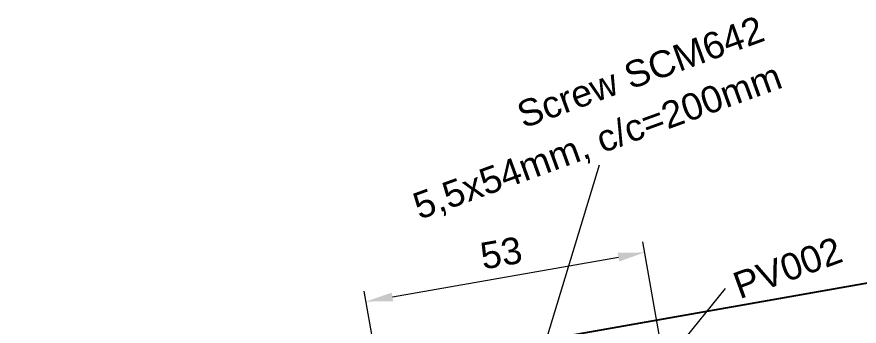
# Model space of a CAD drawing. Header units: millimetres. Extents: x 22319 to 27873, y 35287 to 39437.
# Drawn here: x 24376.7 to 24534.6, y 38620.5 to 38678.5 of the extents above; entities that cross this region are included whole.
import ezdxf

# ---------------------------------------------------------------- set-up
doc = ezdxf.new("R2010")
doc.units = ezdxf.units.MM
doc.header["$LTSCALE"] = 0.5
doc.layers.add('AM_5', color=3, linetype='Continuous', lineweight=18)
doc.layers.add('AM_6', color=2, linetype='Continuous', lineweight=20)
doc.layers.add('PROFILE_PO', color=2, linetype='Continuous')
doc.styles.add('Border', font='ARIAL.TTF')
doc.styles.get("Standard").update_dxf_attribs({"font": 'ARIAL.TTF'})
doc.dimstyles.new('SBS_DIN$0', dxfattribs={"dimscale": 2, "dimtxt": 2.5, "dimasz": 2.5, "dimexe": 1, "dimexo": 1, "dimgap": 1, "dimtad": 1, "dimrnd": 0.5, "dimdsep": 46, "dimtxsty": 'Standard', "dimcen": 0, "dimclrd": 256, "dimclre": 256, "dimclrt": 2, "dimadec": 0, "dimazin": 2, "dimtp": 0.1, "dimtm": 0.1, "dimtfac": 0.71, "dimtofl": 0, "dimtmove": 0, "dimatfit": 3, "dimfxl": 0, "dimlwd": -1, "dimlwe": -1, "dimarcsym": 0})

# ---------------------------------------------------------------- blocks, each defined once
blk = doc.blocks.new('*D473')
at = {"layer": 'AM_5'}
for p, q in [((24499.30404931807, 38606.35438861254), (24494.01912878973, 38636.326662323)), ((24447.09565300048, 38626.02193428895), (24489.44238638, 38633.48880592863)), ((24447.10923840842, 38597.15103519619), (24441.82431788008, 38627.12330890665))]:
    blk.add_line(p, q, dxfattribs=at)
for points in [[(24489.29767956528, 38634.30947905614), (24489.58709319472, 38632.66813280112), (24494.36642514507, 38634.35704681697)], [(24446.95094618576, 38626.84260741647), (24447.2403598152, 38625.20126116144), (24442.17161423542, 38625.15369340062)]]:
    blk.add_solid(points, dxfattribs=at)
at = {"layer": 'Defpoints', "color": 0}
for p in [(24494.36642514507, 38634.35704681697), (24499.6513456734, 38604.38477310652), (24447.45653476375, 38595.18141969017)]:
    blk.add_point(p, dxfattribs=at)
at = {"layer": 'AM_5', "color": 2, "insert": (24467.47812686468, 38634.2407462117), "char_height": 5, "attachment_point": 5, "rotation": 10.000000000004977}
blk.add_mtext('53', dxfattribs=at)

msp = doc.modelspace()

# ---------------------------------------------------------------- linework, layer by layer
at = {"layer": 'AM_6'}
for p, q in [((24472.27424403502, 38606.10695308074), (24485.91008245736, 38650.76523887107)), ((24509.46373469264, 38627.59219789067), (24479.49125390575, 38590.5856917803))]:
    msp.add_line(p, q, dxfattribs=at)
at = {"layer": 'PROFILE_PO'}
msp.add_lwpolyline([(24648.73313728363, 38625.59479004291), (24644.82604894492, 38647.75298910585), (24376.70717550525, 38600.47639768129)], dxfattribs=at)

# ---------------------------------------------------------------- texts
at = {"layer": 'AM_6', "style": 'Border'}
for s, p in [('Screw SCM642', (24471.63144281994, 38657.55452850027)), ('5,5x54mm, c/c=200mm', (24452.14527972686, 38640.46030738037)), ('PV002', (24512.15101883656, 38625.57006903346))]:
    msp.add_text(s, height=4.999999999999995, rotation=20.00000000002263, dxfattribs=at).set_placement(p)

# ---------------------------------------------------------------- dimensions: what is measured, and where the dimension line sits
at = {"layer": 'AM_5'}
dim = msp.add_linear_dim(base=(24494.36642514507, 38634.35704681697), p1=(24447.45653476375, 38595.18141969016), p2=(24499.6513456734, 38604.38477310651), angle=190.000000000005, dimstyle='SBS_DIN$0', dxfattribs=at)
dim.commit()
dim.dimension.update_dxf_attribs({"geometry": '*D473', "text_midpoint": (24467.47812686468, 38634.2407462117)})

doc.saveas('drawing.dxf')
